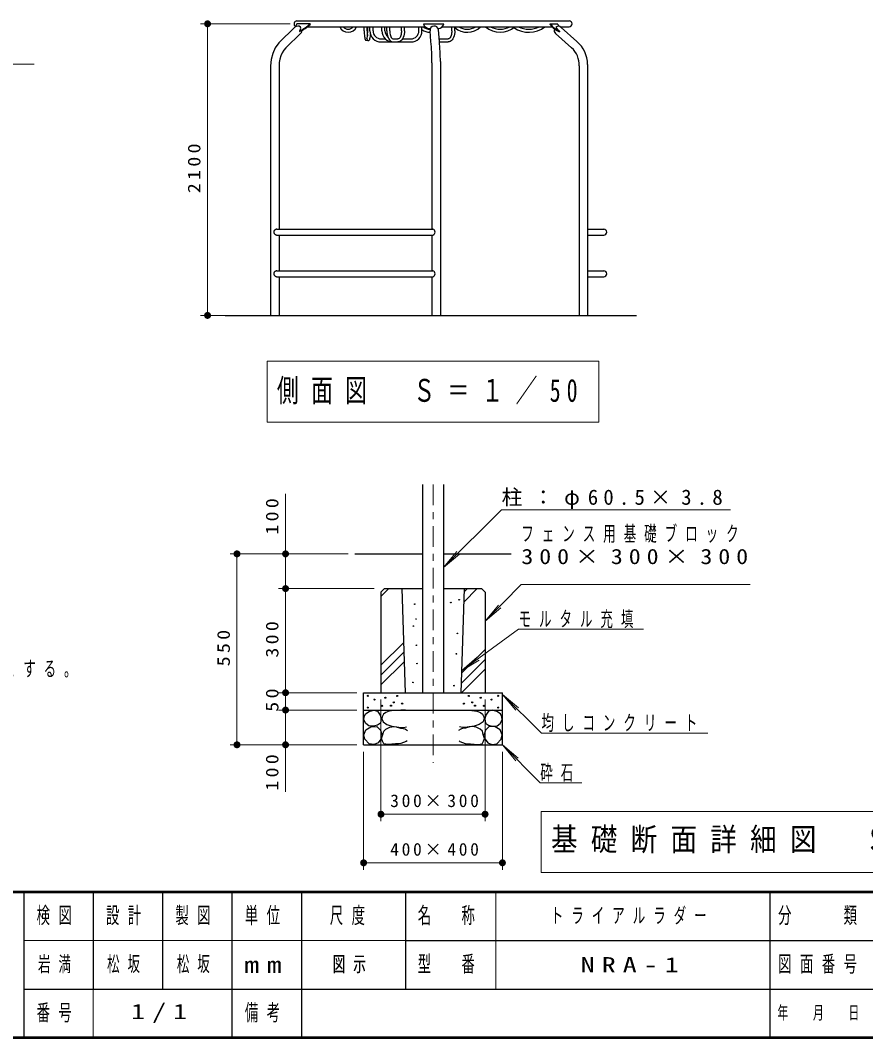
# Model space of a CAD drawing. Units: millimetres on the paper, scale 1:50, with parts at other scales. Extents: x -385 to 0, y -33 to 267.
# Drawn here: x -243 to -121.2, y 0 to 146.5 of the extents above; entities that cross this region are included whole.
import ezdxf

# ---------------------------------------------------------------- set-up
doc = ezdxf.new("R2010")
doc.units = ezdxf.units.MM
doc.linetypes.add('USER2', pattern=[6, 3, -1, 1, -1])
doc.layers.add('LY_1', color=7, linetype='Continuous', lineweight=25)
doc.layers.add('LY_13', color=7, linetype='Continuous', lineweight=13)
doc.layers.add('LY_12', color=7, linetype='Continuous')
doc.styles.add('ＭＳ ゴシック', font='')
doc.styles.get('ＭＳ ゴシック').set_extended_font_data('MS Gothic')

# ---------------------------------------------------------------- blocks, each defined once
blk = doc.blocks.new('filled_dot')
at = {"color": 0, "linetype": 'Continuous', "lineweight": -2, "const_width": 1.25}
blk.add_lwpolyline([(-0.625, 0, 1), (0.625, 0, 1)], format="xyb", close=True, dxfattribs=at)

msp = doc.modelspace()

# ---------------------------------------------------------------- linework, layer by layer
at = {"layer": 'LY_1', "lineweight": 13}
for p, q in [((-204.131, 146.029), (-217.017, 146.029)), ((-216.017, 104.029), (-216.017, 146.029)), ((-274.022, 140.194), (-241.022, 140.194)), ((-213.098, 104.029), (-217.017, 104.029)), ((-207.429, 97.441), (-207.429, 88.641)), ((-159.629, 97.441), (-207.429, 97.441)), ((-159.629, 88.641), (-159.629, 97.441)), ((-207.429, 88.641), (-159.629, 88.641)), ((-204.779, 64.683), (-204.779, 78.309)), ((-173.638, 76.004), (-182.017, 67.725)), ((-173.638, 76.004), (-140.638, 76.004)), ((-195.779, 69.683), (-212.779, 69.683)), ((-211.779, 42.183), (-211.779, 69.683)), ((-182.017, 67.725), (-180.075, 70.012)), ((-182.017, 67.725), (-179.707, 69.64)), ((-192.029, 64.683), (-205.779, 64.683)), ((-204.779, 49.683), (-204.779, 64.683)), ((-191.029, 63.529), (-189.875, 64.683)), ((-179.094, 62.736), (-177.147, 64.683)), ((-179.045, 64.199), (-178.562, 64.683)), ((-170.805, 65.257), (-176.029, 59.989)), ((-170.805, 65.257), (-137.805, 65.257)), ((-176.029, 59.989), (-174.111, 62.295)), ((-176.029, 59.989), (-173.739, 61.927)), ((-171.209, 58.827), (-179.424, 52.829)), ((-171.209, 58.827), (-153.209, 58.827)), ((-191.029, 53.63), (-187.77, 56.889)), ((-179.436, 52.495), (-176.029, 55.902)), ((-191.029, 52.215), (-187.724, 55.521)), ((-179.484, 51.032), (-176.029, 54.487)), ((-179.424, 52.829), (-177.165, 54.802)), ((-179.424, 52.829), (-176.857, 54.38)), ((-191.029, 50.801), (-187.678, 54.152)), ((-179.42, 49.683), (-176.029, 53.073)), ((-194.529, 49.683), (-205.779, 49.683)), ((-204.779, 47.183), (-204.779, 49.683)), ((-191.029, 48.683), (-191.029, 31.183)), ((-176.029, 48.683), (-176.029, 31.183)), ((-173.529, 49.442), (-171.591, 47.152)), ((-173.529, 49.442), (-171.223, 47.524)), ((-167.904, 43.867), (-173.529, 49.442)), ((-194.529, 47.183), (-205.779, 47.183)), ((-204.779, 35.431), (-204.779, 47.183)), ((-167.904, 43.867), (-143.904, 43.867)), ((-194.529, 42.183), (-212.779, 42.183)), ((-193.529, 41.183), (-193.529, 24.183)), ((-173.529, 42.183), (-171.607, 39.88)), ((-173.529, 42.183), (-171.236, 40.249)), ((-168.075, 36.699), (-173.529, 42.183)), ((-173.529, 41.183), (-173.529, 24.183)), ((-168.075, 36.699), (-162.075, 36.699)), ((-167.927, 32.577), (-167.927, 23.777)), ((-102.127, 32.577), (-167.927, 32.577)), ((-176.029, 32.183), (-191.029, 32.183)), ((-173.529, 25.183), (-193.529, 25.183)), ((-167.927, 23.777), (-102.127, 23.777))]:
    msp.add_line(p, q, dxfattribs=at)
at = {"layer": 'LY_1'}
for p, q in [((-205.757, 143.275), (-203.427, 145.535)), ((-201.229, 146.029), (-203.154, 146.029)), ((-203.131, 146.456), (-163.928, 146.456)), ((-201.64, 145.602), (-184.67, 145.602)), ((-201.229, 146.029), (-201.229, 145.934)), ((-193.451, 145.029), (-193.451, 145.602)), ((-193.017, 145.029), (-193.017, 145.602)), ((-192.94, 145.029), (-192.94, 145.602)), ((-192.612, 145.029), (-192.612, 145.602)), ((-192.178, 145.029), (-192.178, 145.602)), ((-190.899, 145.029), (-190.899, 145.602)), ((-190.465, 145.029), (-190.465, 145.602)), ((-190.189, 145.029), (-190.189, 145.602)), ((-189.755, 145.029), (-189.755, 145.602)), ((-188.076, 145.029), (-188.076, 145.602)), ((-187.642, 145.029), (-187.642, 145.602)), ((-185.553, 145.029), (-185.553, 145.602)), ((-185.119, 145.029), (-185.119, 145.602)), ((-184.904, 146.029), (-181.955, 146.029)), ((-184.031, 145.335), (-183.919, 145.335)), ((-182.61, 143.496), (-182.758, 145.154)), ((-182.218, 145.602), (-166.366, 145.602)), ((-180.827, 145.029), (-180.827, 145.602)), ((-180.393, 145.029), (-180.393, 145.602)), ((-166.636, 146.029), (-165.604, 146.029)), ((-166.636, 145.917), (-166.636, 146.029)), ((-165.189, 145.602), (-163.928, 145.602)), ((-162.784, 143.496), (-165.063, 145.516)), ((-204.747, 142.569), (-202.584, 144.666)), ((-202.77, 144.997), (-202.77, 144.902)), ((-190.995, 143.846), (-190.384, 143.846)), ((-189.242, 143.846), (-188.588, 143.846)), ((-187.943, 143.846), (-186.736, 143.846)), ((-183.825, 143.496), (-183.963, 145.04)), ((-183.952, 144.946), (-183.963, 145.04)), ((-182.641, 143.846), (-181.34, 143.846)), ((-163.563, 142.569), (-165.866, 144.611)), ((-165.299, 144.975), (-165.299, 144.863)), ((-190.995, 143.412), (-189.282, 143.412)), ((-189.282, 143.412), (-186.736, 143.412)), ((-182.602, 143.412), (-181.34, 143.412)), ((-206.933, 139.969), (-206.933, 104.029)), ((-205.723, 139.969), (-205.723, 116.456)), ((-183.678, 140.404), (-183.678, 116.456)), ((-182.468, 140.59), (-182.468, 104.029)), ((-162.456, 139.969), (-162.456, 104.029)), ((-161.246, 140.179), (-161.246, 104.029)), ((-206.015, 116.456), (-183.544, 116.456)), ((-161.246, 116.456), (-158.928, 116.456)), ((-206.015, 115.602), (-183.544, 115.602)), ((-205.723, 115.602), (-205.723, 110.456)), ((-183.678, 115.602), (-183.678, 110.456)), ((-161.246, 115.602), (-158.928, 115.602)), ((-206.015, 110.456), (-183.544, 110.456)), ((-161.246, 110.456), (-158.928, 110.456)), ((-206.015, 109.602), (-183.544, 109.602)), ((-205.723, 109.602), (-205.723, 104.029)), ((-183.678, 109.602), (-183.678, 104.029)), ((-161.246, 109.602), (-158.928, 109.602)), ((-213.497, 104.029), (-154.212, 104.029)), ((-185.042, 79.683), (-185.042, 49.683)), ((-182.017, 79.683), (-182.017, 49.683)), ((-194.779, 69.683), (-185.042, 69.683)), ((-182.017, 69.683), (-172.279, 69.683)), ((-191.029, 64.183), (-190.529, 64.683)), ((-190.529, 64.683), (-185.042, 64.683)), ((-188.029, 64.683), (-187.529, 49.683)), ((-182.017, 64.683), (-176.529, 64.683)), ((-179.029, 64.683), (-179.529, 49.683)), ((-176.529, 64.683), (-176.029, 64.183)), ((-191.029, 64.183), (-191.029, 49.683)), ((-176.029, 64.183), (-176.029, 49.683)), ((-193.529, 49.683), (-173.529, 49.683)), ((-193.529, 42.183), (-193.529, 49.683)), ((-173.529, 42.183), (-173.529, 49.683)), ((-193.529, 47.183), (-173.529, 47.183)), ((-193.529, 42.183), (-173.529, 42.183))]:
    msp.add_line(p, q, dxfattribs=at)
at = {"layer": 'LY_1', "linetype": 'USER2', "lineweight": 13}
for p, q in [((-193.195, 143.629), (-192.846, 143.629)), ((-183.529, 79.683), (-183.529, 39.602))]:
    msp.add_line(p, q, dxfattribs=at)
at = {"layer": 'LY_1'}
for points in [[(-193.451, 145.029), (-193.448, 144.81), (-193.438, 144.597), (-193.423, 144.394), (-193.402, 144.206), (-193.376, 144.039), (-193.345, 143.897), (-193.311, 143.782), (-193.274, 143.698), (-193.235, 143.647), (-193.195, 143.629)], [(-193.047, 143.888), (-193.016, 144.031), (-192.989, 144.199), (-192.968, 144.387), (-192.952, 144.592), (-192.943, 144.808), (-192.94, 145.029)], [(-193.017, 145.029), (-193.014, 144.835), (-193.007, 144.645), (-192.995, 144.462), (-192.978, 144.29)], [(-192.653, 143.761), (-192.612, 143.894), (-192.576, 144.066), (-192.546, 144.272), (-192.524, 144.504)], [(-190.189, 145.029), (-190.177, 144.776), (-190.142, 144.53), (-190.086, 144.295), (-190.008, 144.079), (-189.911, 143.886), (-189.798, 143.721), (-189.672, 143.589), (-189.534, 143.491), (-189.39, 143.432), (-189.242, 143.412)], [(-189.755, 145.029), (-189.748, 144.844), (-189.73, 144.664), (-189.699, 144.492), (-189.657, 144.334), (-189.605, 144.193), (-189.543, 144.072), (-189.475, 143.975), (-189.4, 143.904), (-189.322, 143.861), (-189.242, 143.846)], [(-188.076, 145.029), (-188.082, 144.844), (-188.101, 144.664), (-188.131, 144.492), (-188.174, 144.334), (-188.226, 144.193), (-188.287, 144.072), (-188.356, 143.975), (-188.43, 143.904), (-188.508, 143.861), (-188.588, 143.846)], [(-187.642, 145.029), (-187.653, 144.776), (-187.688, 144.53), (-187.745, 144.295), (-187.822, 144.079), (-187.919, 143.886), (-188.032, 143.721), (-188.159, 143.589), (-188.296, 143.491), (-188.44, 143.432), (-188.588, 143.412)], [(-180.827, 145.029), (-180.833, 144.844), (-180.852, 144.664), (-180.883, 144.492), (-180.925, 144.334), (-180.977, 144.193), (-181.038, 144.072), (-181.107, 143.975), (-181.181, 143.904), (-181.259, 143.861), (-181.34, 143.846)], [(-180.393, 145.029), (-180.405, 144.776), (-180.439, 144.53), (-180.496, 144.295), (-180.574, 144.079), (-180.67, 143.886), (-180.783, 143.721), (-180.91, 143.589), (-181.047, 143.491), (-181.192, 143.432), (-181.34, 143.412)], [(-205.757, 143.275), (-206.256, 142.566), (-206.627, 141.757), (-206.855, 140.88), (-206.933, 139.969)], [(-204.745, 142.567), (-205.03, 142.221), (-205.273, 141.828), (-205.466, 141.398), (-205.608, 140.938), (-205.694, 140.458), (-205.723, 139.969)], [(-206.015, 116.456), (-206.074, 116.453), (-206.131, 116.442), (-206.187, 116.424), (-206.24, 116.399), (-206.289, 116.368), (-206.333, 116.331), (-206.372, 116.289), (-206.405, 116.243), (-206.431, 116.193), (-206.45, 116.14), (-206.461, 116.085), (-206.465, 116.029), (-206.461, 115.974), (-206.45, 115.919), (-206.431, 115.866), (-206.405, 115.816), (-206.372, 115.769), (-206.333, 115.727), (-206.289, 115.691), (-206.24, 115.66), (-206.187, 115.635), (-206.131, 115.617), (-206.074, 115.606), (-206.015, 115.602)], [(-206.015, 110.456), (-206.074, 110.453), (-206.131, 110.442), (-206.187, 110.424), (-206.24, 110.399), (-206.289, 110.368), (-206.333, 110.331), (-206.372, 110.289), (-206.405, 110.243), (-206.431, 110.193), (-206.45, 110.14), (-206.461, 110.085), (-206.465, 110.029), (-206.461, 109.974), (-206.45, 109.919), (-206.431, 109.866), (-206.405, 109.816), (-206.372, 109.769), (-206.333, 109.727), (-206.289, 109.691), (-206.24, 109.66), (-206.187, 109.635), (-206.131, 109.617), (-206.074, 109.606), (-206.015, 109.602)], [(-187.514, 47.181), (-188.152, 47.164), (-189.143, 47.13), (-189.848, 47.046), (-190.351, 46.828), (-190.653, 46.61), (-190.872, 46.207), (-190.922, 45.922), (-190.737, 45.502), (-190.167, 45.116), (-189.462, 44.864), (-189.143, 44.831), (-188.757, 44.78), (-188.102, 44.679), (-187.766, 44.679), (-187.363, 44.747)], [(-179.544, 47.181), (-178.906, 47.164), (-177.916, 47.13), (-177.211, 47.046), (-176.708, 46.828), (-176.405, 46.61), (-176.187, 46.207), (-176.137, 45.922), (-176.321, 45.502), (-176.892, 45.116), (-177.597, 44.864), (-177.916, 44.831), (-178.302, 44.78), (-178.957, 44.679), (-179.293, 44.679), (-179.695, 44.747)], [(-187.279, 42.766), (-187.414, 42.648), (-187.783, 42.497), (-188.186, 42.363), (-188.505, 42.329), (-188.924, 42.329), (-189.462, 42.296), (-190.049, 42.229), (-190.603, 42.329), (-190.821, 42.699), (-190.955, 43.102), (-190.771, 43.656), (-190.637, 44.142), (-190.334, 44.428), (-189.764, 44.73), (-189.176, 44.831), (-188.857, 44.763), (-188.203, 44.579), (-187.817, 44.512), (-187.615, 44.478), (-187.514, 44.411), (-187.212, 44.243)], [(-179.779, 42.766), (-179.645, 42.648), (-179.276, 42.497), (-178.873, 42.363), (-178.554, 42.329), (-178.134, 42.329), (-177.597, 42.296), (-177.01, 42.229), (-176.456, 42.329), (-176.238, 42.699), (-176.103, 43.102), (-176.288, 43.656), (-176.422, 44.142), (-176.724, 44.428), (-177.295, 44.73), (-177.883, 44.831), (-178.201, 44.763), (-178.856, 44.579), (-179.242, 44.512), (-179.444, 44.478), (-179.544, 44.411), (-179.847, 44.243)]]:
    msp.add_lwpolyline(points, dxfattribs=at)
for points in [[(-193.493, 45.793), (-193.448, 46.212), (-193.269, 46.646), (-192.716, 46.96), (-192.072, 47.169), (-191.519, 47.005), (-191.13, 46.466), (-191.011, 45.943), (-191.115, 45.315), (-191.534, 45.03), (-192.117, 44.881), (-192.76, 44.911), (-193.224, 45.27)], [(-173.566, 45.793), (-173.61, 46.212), (-173.79, 46.646), (-174.343, 46.96), (-174.986, 47.169), (-175.54, 47.005), (-175.928, 46.466), (-176.048, 45.943), (-175.943, 45.315), (-175.525, 45.03), (-174.941, 44.881), (-174.298, 44.911), (-173.835, 45.27)], [(-192.013, 42.219), (-192.716, 42.339), (-193.344, 42.982), (-193.508, 43.595), (-193.224, 44.328), (-192.506, 44.746), (-191.624, 44.836), (-191.115, 44.298), (-190.876, 43.505), (-191.056, 43.012), (-191.414, 42.443)], [(-175.046, 42.219), (-174.343, 42.339), (-173.715, 42.982), (-173.551, 43.595), (-173.835, 44.328), (-174.553, 44.746), (-175.435, 44.836), (-175.943, 44.298), (-176.183, 43.505), (-176.003, 43.012), (-175.644, 42.443)]]:
    msp.add_lwpolyline(points, close=True, dxfattribs=at)
for centre, radius in [((-179.77, 63.083), 0.05), ((-186.171, 62.442), 0.05), ((-180.952, 62.664), 0.05), ((-185.968, 60.302), 0.035), ((-186.351, 59.276), 0.035), ((-180.017, 58.233), 0.05), ((-185.913, 56.527), 0.035), ((-180.164, 55.279), 0.05), ((-185.846, 53.886), 0.035), ((-186.417, 51.167), 0.05), ((-180.509, 50.7), 0.05), ((-192.908, 49.236), 0.075), ((-191.967, 48.692), 0.075), ((-190.399, 48.964), 0.075), ((-189.186, 48.295), 0.075), ((-188.685, 49.215), 0.075), ((-178.374, 49.215), 0.075), ((-177.872, 48.295), 0.075), ((-176.66, 48.964), 0.075), ((-175.092, 48.692), 0.075), ((-174.151, 49.236), 0.075), ((-192.929, 47.542), 0.075), ((-190.859, 47.793), 0.075), ((-189.584, 47.814), 0.075), ((-187.974, 48.107), 0.075), ((-179.085, 48.107), 0.075), ((-177.475, 47.814), 0.075), ((-176.2, 47.793), 0.075), ((-174.13, 47.542), 0.075)]:
    msp.add_circle(centre, radius, dxfattribs=at)
for centre, radius, start, end in [((-203.131, 146.029), 0.427, 90, 242.22778), ((-203.005, 145.1), 0.605, 49.08104, 133.38566), ((-202.456, 145.474), 0.892, 141.73406, 171.4889), ((-206.128, 151.678), 7.477, 296.68167, 310.93574), ((-206.128, 151.583), 7.477, 296.68167, 310.93574), ((-203.118, 145.4), 0.533, 310.74577, 17.16692), ((-203.005, 145.1), 0.605, 314.12004, 0.03292), ((-195.759, 146.14), 1.327, 203.87783, 336.12217), ((-195.759, 146.14), 0.893, 216.97445, 323.02555), ((-183.886, 147.025), 2.213, 236.13209, 268.54596), ((-183.886, 147.025), 1.779, 233.1176, 266.93524), ((-184.031, 146.23), 0.896, 192.97177, 270), ((-183.361, 145.1), 0.605, 6.42602, 186.42602), ((-182.889, 146.31), 0.975, 274.96129, 343.28531), ((-178.603, 147.545), 2.732, 229.07823, 314.6933), ((-178.603, 147.545), 2.298, 237.68402, 302.31598), ((-173.857, 148.078), 3.265, 229.29306, 310.70694), ((-173.857, 148.078), 2.831, 240.95736, 299.04264), ((-169.713, 148.594), 3.781, 235.24535, 307.71397), ((-169.713, 148.594), 3.347, 243.33479, 296.66521), ((-163.96, 148.046), 3.351, 217.01461, 246.45059), ((-163.96, 147.934), 3.351, 217.01461, 246.45059), ((-165.464, 145.064), 0.605, 157.58222, 228.44538), ((-164.147, 146.613), 2.002, 212.39362, 234.86524), ((-165.464, 145.064), 0.605, 48.44538, 128.0847), ((-166.44, 145.182), 1.19, 23.526, 45.37009), ((-163.928, 146.029), 0.427, 270, 90), ((-192.846, 143.837), 0.207, 165.60196, 338.70025), ((-190.995, 145.029), 1.617, 180, 270), ((-190.995, 145.029), 1.183, 180, 270), ((-189.282, 145.029), 1.617, 180, 270), ((-189.282, 145.029), 1.183, 180, 231.52035), ((-186.736, 145.029), 1.617, 270, 0), ((-186.736, 145.029), 1.183, 270, 0), ((-220.855, 140.187), 37.178, 0.3359, 5.10744), ((-218.604, 140.279), 36.138, 0.49232, 5.10744), ((-165.749, 140.103), 3.296, 357.66972, 48.44538), ((-165.818, 140.074), 4.574, 1.31646, 48.44538), ((-183.69, 116.029), 0.451, 288.87876, 71.12124), ((-158.928, 116.029), 0.427, 270, 90), ((-183.69, 110.029), 0.451, 288.87876, 71.12124), ((-158.928, 110.029), 0.427, 270, 90)]:
    msp.add_arc(centre, radius, start, end, dxfattribs=at)
at = {"layer": 'LY_13', "lineweight": 50}
for p, q in [((-385, 21), (0, 21)), ((-385, 0), (0, 0))]:
    msp.add_line(p, q, dxfattribs=at)
at = {"layer": 'LY_13', "lineweight": 25}
for p, q in [((-242.5, 21), (-242.5, 0)), ((-232.5, 21), (-232.5, 7)), ((-222.5, 21), (-222.5, 7)), ((-212.5, 21), (-212.5, 0)), ((-202.5, 21), (-202.5, 7)), ((-187.5, 21), (-187.5, 7)), ((-135, 21), (-135, 0)), ((-187.5, 14), (-70, 14)), ((-242.5, 7), (0, 7)), ((-202.5, 7), (-202.5, 0))]:
    msp.add_line(p, q, dxfattribs=at)
at = {"layer": 'LY_13'}
for p, q in [((-174.5, 21), (-174.5, 7)), ((-242.5, 14), (-187.5, 14)), ((-232.5, 7), (-232.5, 0))]:
    msp.add_line(p, q, dxfattribs=at)

# ---------------------------------------------------------------- block references
at = {"layer": 'LY_1', "lineweight": 13, "xscale": 0.4, "yscale": 0.4}
for p, rotation in [((-216.017, 146.029), 270), ((-216.017, 104.029), 90), ((-211.779, 69.683), 270), ((-204.779, 69.683), 270), ((-204.779, 64.683), 90), ((-204.779, 64.683), 270), ((-204.779, 49.683), 90), ((-204.779, 49.683), 270), ((-204.779, 47.183), 90), ((-204.779, 47.183), 270), ((-211.779, 42.183), 90), ((-204.779, 42.183), 90), ((-176.029, 32.183), 180), ((-173.529, 25.183), 180)]:
    msp.add_blockref('filled_dot', p, dxfattribs=dict(at, rotation=rotation))
for p in [(-191.029, 32.183), (-193.529, 25.183)]:
    msp.add_blockref('filled_dot', p, dxfattribs=at)

# ---------------------------------------------------------------- texts
at = {"layer": 'LY_1', "char_height": 1.833, "attachment_point": 8, "rotation": 90, "style": 'ＭＳ ゴシック'}
for s, insert in [('\\T1.33;\\W1.15;2100', (-217.017, 125.45)), ('\\T1.33;\\W1.15;100', (-205.779, 75.309)), ('\\T1.33;\\W1.15;300', (-205.779, 57.6)), ('\\T1.33;\\W1.15;550', (-212.779, 56.348)), ('\\T1.34;\\W1.15;50', (-205.779, 48.861)), ('\\T1.33;\\W1.15;100', (-205.779, 38.431))]:
    msp.add_mtext(s, dxfattribs=dict(at, insert=insert))
at = {"layer": 'LY_1', "style": 'ＭＳ ゴシック'}
for s, insert, char_height, attachment_point in [('\\T1.56;\\W0.7;側面図\u3000Ｓ＝１／50', (-206.029, 93.041), 3.299, 4), ('\\T1.5;柱：φ60.5×3.8', (-173.638, 76.154), 2.199, 7), ('\\T1.64;\\W0.6;フェンス用基礎ブロック', (-170.805, 73.707), 2.199, 1), ('\\T1.5;\\W1.15;300×300×300', (-170.805, 70.407), 2.199, 1), ('\\T1.64;\\W0.6;モルタル充填', (-171.209, 58.977), 2.199, 7), ('\\T1.63;\\W0.6;鋼材は、電気亜鉛メッキ処理の上、ポリエステル樹脂粉体塗装（ライトブルー/ライトグリーン）仕上げとする。', (-381.909, 54.252), 2.199, 1), ('\\T1.64;\\W0.6;均しコンクリート', (-167.904, 44.017), 2.199, 7), ('\\T1.64;\\W0.6;砕石', (-168.075, 36.849), 2.199, 7), ('\\T1.32;300×300', (-183.109, 33.183), 1.833, 8), ('\\T1.5;\\W0.85;基礎断面詳細図\u3000S=1/20', (-166.527, 28.177), 3.299, 4), ('\\T1.32;400×400', (-183.109, 26.183), 1.833, 8), ('\\T1.64;\\W0.6;松坂', (-230.5, 10.5), 2.199, 4), ('\\T1.5;\\W1.35;NRA-1', (-162.25, 10.5), 2.199, 4)]:
    msp.add_mtext(s, dxfattribs=dict(at, insert=insert, char_height=char_height, attachment_point=attachment_point))
at = {"layer": 'LY_12', "char_height": 2.199, "style": 'ＭＳ ゴシック'}
for s, insert, attachment_point in [('\\T1.64;\\W0.6;トライアルラダー', (-154.75, 17.5), 5), ('\\T1.64;\\W0.6;岩満', (-237.5, 10.5), 5), ('\\T1.64;\\W0.6;松坂', (-217.5, 10.5), 5), ('\\T1.64;\\W0.6;図示', (-198, 10.5), 4), ('\\T1.64;\\W0.6;図示', (-195, 10.5), 5), ('\\T1.5;\\W1.35;1/1', (-222.5, 3.5), 5)]:
    msp.add_mtext(s, dxfattribs=dict(at, insert=insert, attachment_point=attachment_point))
at = {"layer": 'LY_13', "attachment_point": 5, "style": 'ＭＳ ゴシック'}
for s, insert, char_height in [('\\T1.64;\\W0.6;検図', (-237.5, 17.5), 2.346), ('\\T1.64;\\W0.6;設計', (-227.5, 17.5), 2.346), ('\\T1.64;\\W0.6;製図', (-217.5, 17.5), 2.346), ('\\T1.64;\\W0.6;単位', (-207.5, 17.5), 2.346), ('\\T1.64;\\W0.6;尺度', (-195.25, 17.5), 2.346), ('\\T1.64;\\W0.6;名\u3000称', (-181, 17.5), 2.346), ('\\T1.64;\\W0.6;分\u3000\u3000類', (-127.5, 17.5), 2.346), ('\\T1.64;\\W0.6;型\u3000番', (-181, 10.5), 2.346), ('\\T1.64;\\W0.6;図面番号', (-127.5, 10.5), 2.346), ('\\T1.5;\\W1.35;mm', (-207.5, 10.5), 2.346), ('\\T1.64;\\W0.6;番号', (-237.5, 3.5), 2.346), ('\\T1.64;\\W0.6;備考', (-207.5, 3.5), 2.346), ('\\T1.64;\\W0.6;年\u3000月\u3000日', (-127.5, 3.5), 1.906)]:
    msp.add_mtext(s, dxfattribs=dict(at, insert=insert, char_height=char_height))

doc.saveas('drawing.dxf')
